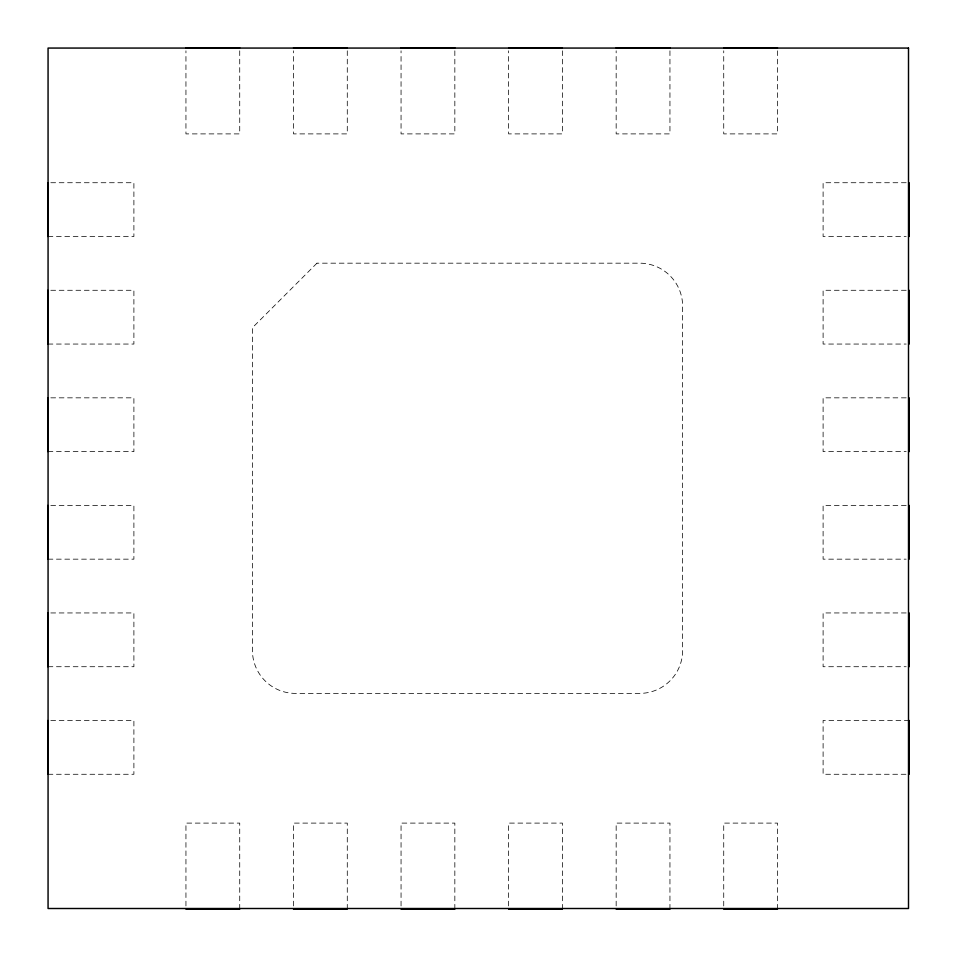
<?xml version="1.0" encoding="UTF-8"?>
<svg xmlns="http://www.w3.org/2000/svg" width="957" height="957" viewBox="0 0 957 957"><rect width="100%" height="100%" fill="white"/><g stroke="black" fill="none" stroke-linecap="round" stroke-linejoin="round"><path stroke-width="0.72" stroke-dasharray="4.79 3.59" d="M50.817 182.727L133.896 182.727L133.896 236.499L47.85 236.499M906.183 182.727L823.104 182.727L823.104 236.499L906.183 236.499M50.817 290.282L133.896 290.282L133.896 344.053L47.85 344.053M906.183 290.282L823.104 290.282L823.104 344.053L906.183 344.053M50.817 397.837L133.896 397.837L133.896 451.608L47.85 451.608M906.183 397.837L823.104 397.837L823.104 451.608L906.183 451.608M50.817 505.392L133.896 505.392L133.896 559.163L47.85 559.163M906.183 505.392L823.104 505.392L823.104 559.163L906.183 559.163M50.817 612.947L133.896 612.947L133.896 666.718L47.85 666.718M906.183 612.947L823.104 612.947L823.104 666.718L906.183 666.718M50.817 720.501L133.896 720.501L133.896 774.273L47.85 774.273M909.15 720.501L823.104 720.501L823.104 774.273L906.183 774.273M777.503 50.817L777.503 133.896L723.731 133.896L723.731 50.817M777.503 909.15L777.503 823.104L723.731 823.104L723.731 906.183M669.948 50.817L669.948 133.896L616.164 133.896L616.164 50.817M669.948 909.15L669.948 823.104L616.164 823.104L616.164 906.183M562.393 50.817L562.393 133.896L508.61 133.896L508.61 50.817M562.393 909.15L562.393 823.104L508.61 823.104L508.61 906.183M454.838 50.817L454.838 133.896L401.055 133.896L401.055 50.817M454.838 909.15L454.838 823.104L401.055 823.104L401.055 906.183M347.283 50.817L347.283 133.896L293.5 133.896L293.5 50.817M347.283 909.15L347.283 823.104L293.5 823.104L293.5 906.183M239.729 50.817L239.729 133.896L185.945 133.896L185.945 50.817M239.729 909.15L239.729 823.104L185.945 823.104L185.945 906.183M316.958 263.175L252.421 327.713L252.421 650.377A43.017 43.017 0 0 0 295.438 693.394L639.623 693.394A43.017 43.017 0 0 0 682.64 650.377L682.64 306.192A43.017 43.017 0 0 0 639.623 263.175L316.958 263.175"/><path stroke-width="1.44" d="M185.945 47.85L239.729 47.85M293.5 47.85L347.283 47.85M401.055 47.85L454.838 47.85M508.61 47.85L562.393 47.85M616.164 47.85L669.948 47.85M723.731 47.85L777.503 47.85M185.945 909.15L239.729 909.15M293.5 909.15L347.283 909.15M401.055 909.15L454.838 909.15M508.61 909.15L562.393 909.15M616.164 909.15L669.948 909.15M723.731 909.15L777.503 909.15M909.15 182.727L909.15 236.499M909.15 290.282L909.15 344.053M909.15 397.837L909.15 451.608M909.15 505.392L909.15 559.163M909.15 612.947L909.15 666.718M909.15 720.501L909.15 774.273M47.85 182.727L47.85 236.499M47.85 290.282L47.85 344.053M47.85 397.837L47.85 451.608M47.85 505.392L47.85 559.163M47.85 612.947L47.85 666.718M47.85 720.501L47.85 774.273M908.504 48.065L48.065 48.065L48.065 908.504L908.504 908.504L908.504 48.065"/></g></svg>
